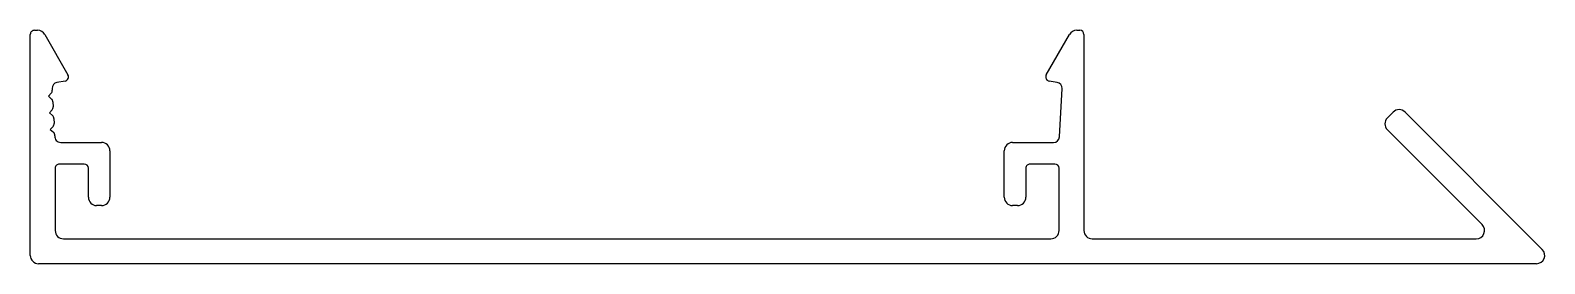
# Model space of a CAD drawing. Extents: x -41.6 to 49.7, y 10.9 to 24.9.
import ezdxf

# ---------------------------------------------------------------- set-up
doc = ezdxf.new("R2010")
doc.units = 0
doc.layers.get('0').update_dxf_attribs({"linetype": 'CONTINUOUS'})

msp = doc.modelspace()

# ---------------------------------------------------------------- linework, layer by layer
for p, q in [((-41.617, 11.389), (-41.617, 24.689)), ((-41.367, 24.939), (-41.181, 24.939)), ((-40.748, 24.689), (-39.345, 22.259)), ((19.612, 22.259), (21.015, 24.689)), ((21.448, 24.939), (21.633, 24.939)), ((21.883, 24.689), (21.883, 12.889)), ((-40.357, 21.153), (-40.523, 20.967)), ((-40.299, 21.436), (-40.294, 21.334)), ((-39.518, 21.887), (-40.011, 21.801)), ((20.277, 21.801), (19.785, 21.887)), ((20.402, 18.52), (20.566, 21.436)), ((-40.523, 20.967), (-40.337, 20.8)), ((-40.301, 20.155), (-40.467, 19.968)), ((-40.254, 20.628), (-40.237, 20.335)), ((-40.467, 19.968), (-40.281, 19.802)), ((-40.198, 19.629), (-40.181, 19.337)), ((40.17, 19.662), (40.523, 20.016)), ((41.231, 20.016), (49.504, 11.743)), ((-40.244, 19.156), (-40.411, 18.97)), ((-40.411, 18.97), (-40.225, 18.803)), ((45.882, 13.243), (40.17, 18.955)), ((-39.786, 18.189), (-37.317, 18.189)), ((-36.817, 17.689), (-36.817, 14.889)), ((17.083, 14.889), (17.083, 17.689)), ((17.583, 18.189), (20.052, 18.189)), ((-40.117, 16.639), (-40.117, 12.889)), ((-38.367, 16.889), (-39.867, 16.889)), ((-38.117, 14.889), (-38.117, 16.639)), ((18.383, 16.639), (18.383, 14.889)), ((20.133, 16.889), (18.633, 16.889)), ((20.383, 12.889), (20.383, 16.639)), ((-37.317, 14.389), (-37.617, 14.389)), ((17.883, 14.389), (17.583, 14.389)), ((-39.617, 12.389), (19.883, 12.389)), ((22.383, 12.389), (45.529, 12.389)), ((49.15, 10.889), (-41.117, 10.889))]:
    msp.add_line(p, q)
for centre, radius, start, end in [((-41.367, 24.689), 0.25, 90.00003, 180.00003), ((-41.181, 24.439), 0.5, 30.00003, 90.00003), ((21.448, 24.439), 0.5, 90.00003, 150.00003), ((21.633, 24.689), 0.25, 0.00003, 90.00003), ((-39.562, 22.134), 0.25, 280.00003, 30.00003), ((19.828, 22.134), 0.25, 150.00003, 260.00003), ((-40.543, 21.32), 0.25, 318.2178, 3.2178), ((-39.95, 21.456), 0.35, 100.00003, 183.2178), ((20.216, 21.456), 0.35, 356.78226, 80.00003), ((-40.503, 20.614), 0.25, 3.2178, 48.2178), ((-40.487, 20.321), 0.25, 318.2178, 3.2178), ((40.877, 19.662), 0.5, 44.99999, 134.99999), ((-40.447, 19.615), 0.25, 3.2178, 48.2178), ((-40.431, 19.323), 0.25, 318.2178, 3.2178), ((40.523, 19.309), 0.5, 134.99999, 224.99999), ((-40.382, 18.609), 0.25, 354.2348, 51.05297), ((-39.786, 18.539), 0.35, 172.68842, 270.00003), ((20.052, 18.539), 0.35, 270.00003, 356.78226), ((-37.317, 17.689), 0.5, 0.00003, 90.00003), ((17.583, 17.689), 0.5, 90.00003, 180.00003), ((-39.867, 16.639), 0.25, 90.00003, 180.00003), ((-38.367, 16.639), 0.25, 0.00003, 90.00003), ((18.633, 16.639), 0.25, 90.00003, 180.00003), ((20.133, 16.639), 0.25, 0.00003, 90.00003), ((-37.617, 14.889), 0.5, 180.00003, 270.00003), ((-37.317, 14.889), 0.5, 270.00003, 0.00003), ((17.583, 14.889), 0.5, 180.00003, 270.00003), ((17.883, 14.889), 0.5, 270.00003, 0.00003), ((-39.617, 12.889), 0.5, 180.00003, 270.00003), ((19.883, 12.889), 0.5, 270.00003, 0.00003), ((22.383, 12.889), 0.5, 180.00003, 270), ((45.529, 12.889), 0.5, 270, 44.99999), ((-41.117, 11.389), 0.5, 180.00003, 270.00002), ((49.15, 11.389), 0.5, 270.00002, 44.99999)]:
    msp.add_arc(centre, radius, start, end)

doc.saveas('drawing.dxf')
